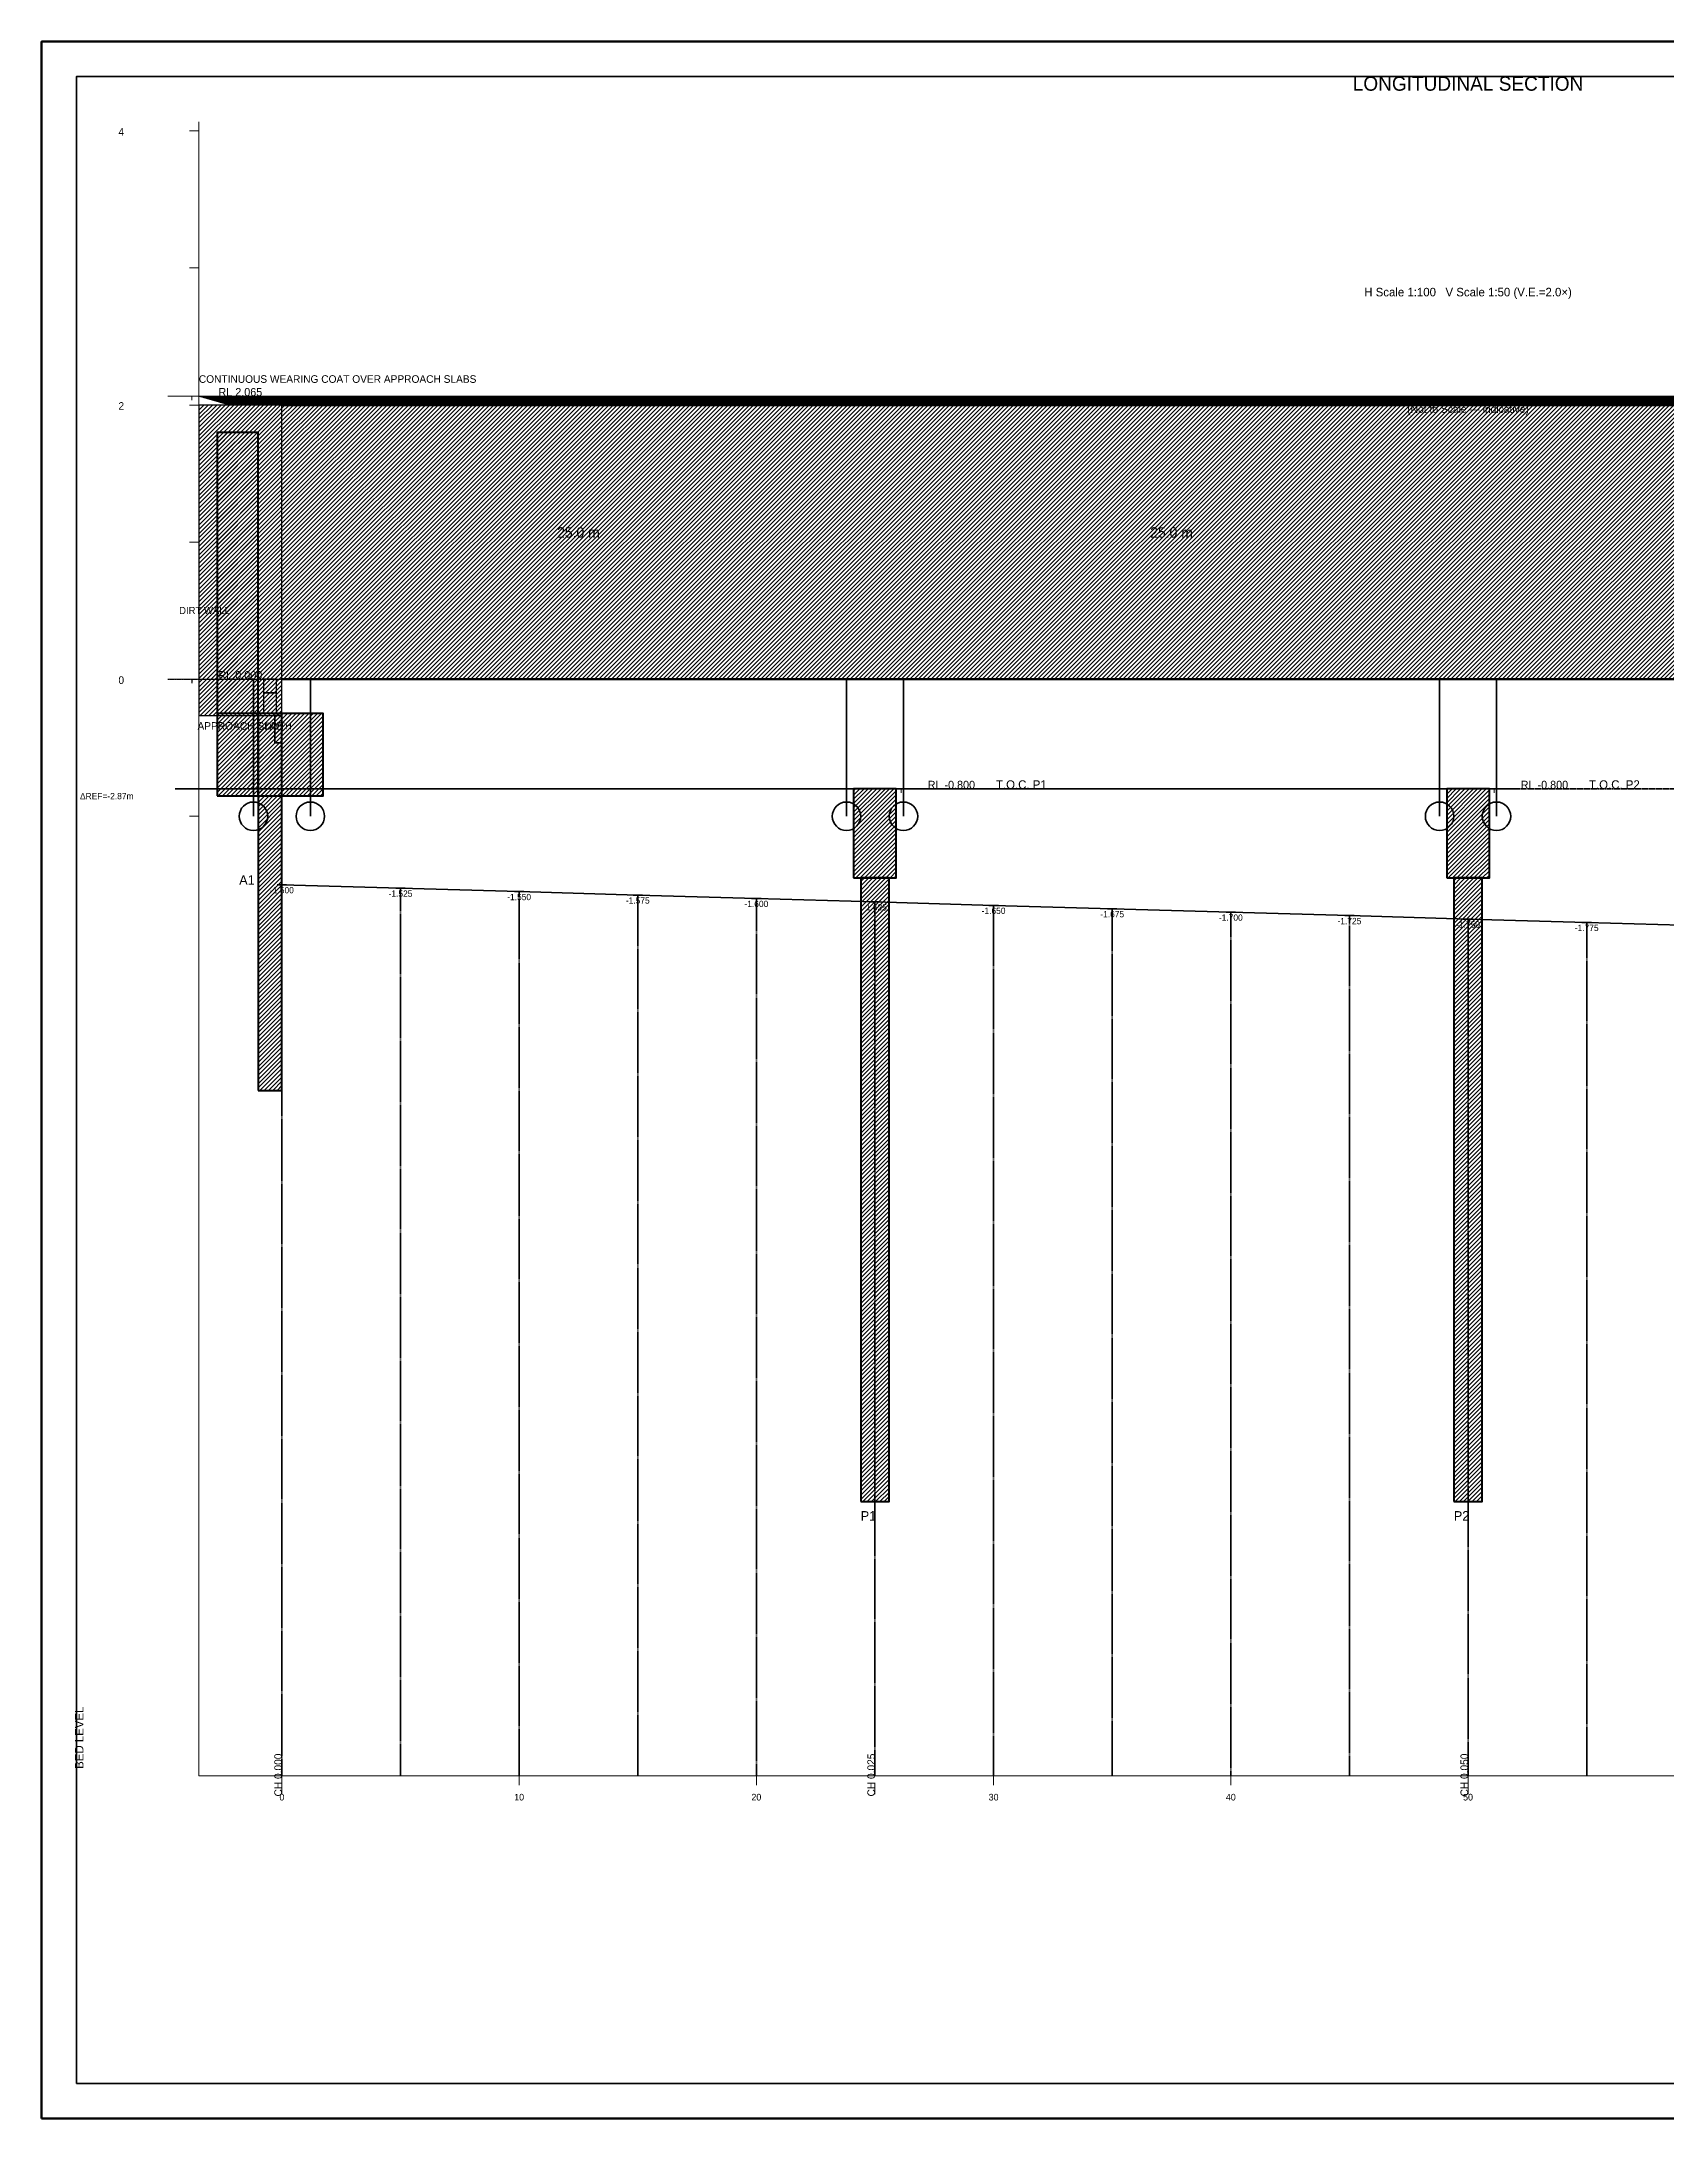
# Model space of a CAD drawing. Header units: metres. Extents: x 0 to 841, y 0 to 594.
# Drawn here: x 0 to 465, y 0 to 594 of the extents above; entities that cross this region are included whole.
import ezdxf
from ezdxf.enums import TextEntityAlignment as Align

# ---------------------------------------------------------------- set-up
doc = ezdxf.new("R2010")
doc.units = ezdxf.units.M
doc.linetypes.add('DASHED', pattern=[0.5, 0.375, -0.125])
doc.linetypes.add('DASHED2', pattern=[0.25, 0.1875, -0.0625])
for name, color, linetype, lineweight in [('ABUT-PROF', 4, 'Continuous', 50), ('BORDER-INNER', 7, 'Continuous', 35), ('BORDER-OUTER', 7, 'Continuous', 70), ('CIVIL-CHAINAGE', 7, 'Continuous', 18), ('CIVIL-GROUND', 3, 'Continuous', 35), ('CIVIL-HFL', 5, 'DASHED', 25), ('CIVIL-LWL', 4, 'DASHED', 18), ('CIVIL-ROAD', 7, 'Continuous', 25), ('CIVIL-SCOUR', 1, 'DASHED2', 18), ('DIM-CHAINAGE', 3, 'Continuous', 18), ('DIM-LEVEL', 3, 'Continuous', 18), ('FOUND-PILE', 4, 'Continuous', 35), ('STRUC-HATCHING', 8, 'Continuous', 18), ('STRUC-SECTION', 2, 'Continuous', 35), ('SUB-ABUT', 3, 'Continuous', 35), ('SUB-BEARING', 5, 'Continuous', 25), ('SUB-DIRT-WALL', 3, 'Continuous', 35), ('SUB-PIER', 2, 'Continuous', 35), ('SUPER-DECK', 2, 'Continuous', 50), ('SUPER-WEARING', 8, 'Continuous', 25), ('TEXT-GENERAL', 7, 'Continuous', 18), ('TEXT-HEADER', 7, 'Continuous', 25), ('TEXT-LEVEL', 5, 'Continuous', 18), ('TEXT-SPEC', 7, 'Continuous', 13)]:
    doc.layers.add(name, color=color, linetype=linetype, lineweight=lineweight)

msp = doc.modelspace()

# ---------------------------------------------------------------- hatches: boundary and pattern name
at = {"layer": 'STRUC-HATCHING'}
h = msp.add_hatch(dxfattribs=at)
h.set_pattern_fill('ANSI31', scale=0.271402)
h.paths.add_polyline_path([(45, 401.25), (68.75, 401.25), (68.75, 490.04), (45, 490.04)])
h = msp.add_hatch(dxfattribs=at)
h.set_pattern_fill('ANSI31', scale=0.271402)
h.paths.add_polyline_path([(68.75, 411.63), (747.25, 411.63), (747.25, 490.04), (68.75, 490.04)])
h = msp.add_hatch(dxfattribs=at)
h.set_pattern_fill('ANSI31', scale=0.271402)
h.paths.add_polyline_path([(50.2, 378.31), (61.96, 378.31), (61.96, 482.2), (50.2, 482.2)])
h = msp.add_hatch(dxfattribs=at)
h.set_pattern_fill('ANSI31', scale=0.271402)
h.paths.add_polyline_path([(50.2, 378.31), (80.51, 378.31), (80.51, 401.83), (50.2, 401.83)])
h = msp.add_hatch(dxfattribs=at)
h.set_pattern_fill('ANSI31', scale=0.271402)
h.paths.add_polyline_path([(61.96, 294.02), (68.75, 294.02), (68.75, 401.83), (61.96, 401.83)])
h = msp.add_hatch(dxfattribs=at)
h.set_pattern_fill('ANSI31', scale=0.271402)
h.paths.add_polyline_path([(232.27, 354.79), (244.48, 354.79), (244.48, 380.27), (232.27, 380.27)])
h = msp.add_hatch(dxfattribs=at)
h.set_pattern_fill('ANSI31', scale=0.271402)
h.paths.add_polyline_path([(401.89, 354.79), (414.11, 354.79), (414.11, 380.27), (401.89, 380.27)])
h = msp.add_hatch(dxfattribs=at)
h.set_pattern_fill('ANSI31', scale=0.271402)
h.paths.add_polyline_path([(234.3, 176.41), (242.44, 176.41), (242.44, 354.79), (234.3, 354.79)])
h = msp.add_hatch(dxfattribs=at)
h.set_pattern_fill('ANSI31', scale=0.271402)
h.paths.add_polyline_path([(403.93, 176.41), (412.07, 176.41), (412.07, 354.79), (403.93, 354.79)])
at = {"layer": 'SUPER-WEARING'}
h = msp.add_hatch(dxfattribs=at)
h.set_pattern_fill('SOLID')
h.paths.add_polyline_path([(45, 492.59), (771, 492.59), (762.18, 490.04), (53.82, 490.04)])

# ---------------------------------------------------------------- linework, layer by layer
at = {"layer": 'ABUT-PROF', "lineweight": 35}
msp.add_lwpolyline([(66.71, 393.4), (68.75, 393.4), (68.75, 401.25), (66.71, 401.25), (66.71, 393.4)], dxfattribs=at)
at = {"layer": 'BORDER-INNER'}
msp.add_lwpolyline([(10, 10), (831, 10), (831, 584), (10, 584), (10, 10)], dxfattribs=at)
at = {"layer": 'BORDER-OUTER'}
msp.add_lwpolyline([(0, 0), (841, 0), (841, 594), (0, 594), (0, 0)], dxfattribs=at)
at = {"layer": 'CIVIL-CHAINAGE'}
for p, q in [((45, 98), (747.25, 98)), ((68.75, 98), (68.75, 95.29)), ((68.75, 96), (68.75, 92.74)), ((136.6, 98), (136.6, 95.29)), ((204.45, 98), (204.45, 95.29)), ((238.37, 96), (238.37, 92.74)), ((272.3, 98), (272.3, 95.29)), ((340.15, 98), (340.15, 95.29)), ((408, 98), (408, 95.29)), ((408, 96), (408, 92.74))]:
    msp.add_line(p, q, dxfattribs=at)
at = {"layer": 'CIVIL-GROUND', "color": 3}
for p, q in [((67.39, 352.83), (70.1, 352.83)), ((101.32, 351.85), (104.03, 351.85)), ((135.24, 350.87), (137.96, 350.87)), ((169.17, 349.89), (171.88, 349.89)), ((203.09, 348.91), (205.81, 348.91)), ((237.02, 347.93), (239.73, 347.93)), ((270.94, 346.95), (273.66, 346.95)), ((304.87, 345.97), (307.58, 345.97)), ((338.79, 344.99), (341.51, 344.99)), ((372.72, 344.01), (375.43, 344.01)), ((406.64, 343.03), (409.36, 343.03)), ((440.57, 342.05), (443.28, 342.05))]:
    msp.add_line(p, q, dxfattribs=at)
at = {"layer": 'CIVIL-GROUND', "color": 8, "linetype": 'DASHED2'}
for p, q in [((68.75, 352.83), (68.75, 98)), ((102.67, 351.85), (102.67, 98)), ((136.6, 350.87), (136.6, 98)), ((170.52, 349.89), (170.52, 98)), ((204.45, 348.91), (204.45, 98)), ((238.37, 347.93), (238.37, 98)), ((272.3, 346.95), (272.3, 98)), ((306.22, 345.97), (306.22, 98)), ((340.15, 344.99), (340.15, 98)), ((374.07, 344.01), (374.07, 98)), ((408, 343.03), (408, 98)), ((441.93, 342.05), (441.93, 98))]:
    msp.add_line(p, q, dxfattribs=at)
at = {"layer": 'CIVIL-GROUND', "color": 3}
msp.add_lwpolyline([(68.75, 352.83), (102.67, 351.85), (136.6, 350.87), (170.52, 349.89), (204.45, 348.91), (238.37, 347.93), (272.3, 346.95), (306.22, 345.97), (340.15, 344.99), (374.07, 344.01), (408, 343.03), (441.93, 342.05), (475.85, 341.07), (509.78, 340.09), (543.7, 339.11), (577.63, 338.13), (611.55, 337.15), (645.48, 336.17), (679.4, 335.19), (713.33, 334.21), (747.25, 333.23)], dxfattribs=at)
at = {"layer": 'CIVIL-HFL'}
for p, q in [((36.08, 411.63), (49.92, 411.63)), ((43, 411.63), (43, 410.48))]:
    msp.add_line(p, q, dxfattribs=at)
at = {"layer": 'CIVIL-HFL', "color": 5}
msp.add_line((45, 411.63), (747.25, 411.63), dxfattribs=at)
at = {"layer": 'CIVIL-LWL'}
for p, q in [((36.08, 411.63), (49.92, 411.63)), ((43, 411.63), (43, 410.48))]:
    msp.add_line(p, q, dxfattribs=at)
at = {"layer": 'CIVIL-LWL', "color": 4}
msp.add_line((45, 411.63), (747.25, 411.63), dxfattribs=at)
at = {"layer": 'CIVIL-ROAD', "lineweight": 25}
msp.add_lwpolyline([(45, 401.25), (68.75, 401.25), (68.75, 490.04), (45, 490.04), (45, 401.25)], dxfattribs=at)
at = {"layer": 'CIVIL-SCOUR'}
for p, q in [((36.08, 411.63), (49.92, 411.63)), ((43, 411.63), (43, 410.48))]:
    msp.add_line(p, q, dxfattribs=at)
at = {"layer": 'CIVIL-SCOUR', "color": 1}
msp.add_line((45, 411.63), (747.25, 411.63), dxfattribs=at)
at = {"layer": 'DIM-LEVEL'}
for p, q in [((45, 98), (45, 571)), ((42.29, 568.45), (45, 568.45)), ((42.29, 529.25), (45, 529.25)), ((36.08, 492.59), (49.92, 492.59)), ((42.29, 490.04), (45, 490.04)), ((43, 492.59), (43, 491.44)), ((42.29, 450.84), (45, 450.84)), ((36.08, 411.63), (49.92, 411.63)), ((36.08, 411.63), (49.92, 411.63)), ((39.57, 411.63), (45, 411.63)), ((43, 411.63), (43, 410.48)), ((43, 411.63), (43, 410.48)), ((238.92, 380.27), (252.76, 380.27)), ((245.84, 380.27), (245.84, 379.12)), ((408.54, 380.27), (422.38, 380.27)), ((415.46, 380.27), (415.46, 379.12)), ((42.29, 372.43), (45, 372.43))]:
    msp.add_line(p, q, dxfattribs=at)
at = {"layer": 'FOUND-PILE', "lineweight": 35}
for p, q in [((60.61, 372.43), (60.61, 411.63)), ((76.89, 372.43), (76.89, 411.63)), ((230.23, 372.43), (230.23, 411.63)), ((246.52, 372.43), (246.52, 411.63)), ((399.86, 372.43), (399.86, 411.63)), ((416.14, 372.43), (416.14, 411.63))]:
    msp.add_line(p, q, dxfattribs=at)
at = {"layer": 'FOUND-PILE'}
for centre in [(60.61, 372.43), (76.89, 372.43), (230.23, 372.43), (246.52, 372.43), (399.86, 372.43), (416.14, 372.43)]:
    msp.add_circle(centre, 4.07, dxfattribs=at)
at = {"layer": 'STRUC-SECTION', "color": 8, "linetype": 'DASHED'}
for p in [(253.3, 380.27), (422.93, 380.27), (592.55, 380.27)]:
    msp.add_line(p, (38.21, 380.27), dxfattribs=at)
at = {"layer": 'SUB-ABUT', "lineweight": 30}
msp.add_lwpolyline([(63.49, 401.83), (67.22, 401.83), (67.22, 407.71), (63.49, 407.71), (63.49, 401.83)], dxfattribs=at)
at = {"layer": 'SUB-ABUT', "lineweight": 40}
for points in [[(50.2, 378.31), (80.51, 378.31), (80.51, 401.83), (50.2, 401.83), (50.2, 378.31)], [(61.96, 294.02), (68.75, 294.02), (68.75, 401.83), (61.96, 401.83), (61.96, 294.02)]]:
    msp.add_lwpolyline(points, dxfattribs=at)
at = {"layer": 'SUB-BEARING', "lineweight": 30}
msp.add_lwpolyline([(63.49, 407.71), (67.22, 407.71), (67.22, 411.63), (63.49, 411.63), (63.49, 407.71)], dxfattribs=at)
at = {"layer": 'SUB-DIRT-WALL', "lineweight": 40}
msp.add_lwpolyline([(50.2, 378.31), (61.96, 378.31), (61.96, 482.2), (50.2, 482.2), (50.2, 378.31)], dxfattribs=at)
at = {"layer": 'SUB-PIER', "lineweight": 40}
for points in [[(232.27, 354.79), (244.48, 354.79), (244.48, 380.27), (232.27, 380.27), (232.27, 354.79)], [(401.89, 354.79), (414.11, 354.79), (414.11, 380.27), (401.89, 380.27), (401.89, 354.79)], [(234.3, 176.41), (242.44, 176.41), (242.44, 354.79), (234.3, 354.79), (234.3, 176.41)], [(403.93, 176.41), (412.07, 176.41), (412.07, 354.79), (403.93, 354.79), (403.93, 176.41)]]:
    msp.add_lwpolyline(points, dxfattribs=at)
at = {"layer": 'SUPER-DECK'}
for p, q in [((68.75, 490.04), (747.25, 490.04)), ((68.75, 411.63), (747.25, 411.63))]:
    msp.add_line(p, q, dxfattribs=at)
at = {"layer": 'SUPER-DECK', "lineweight": 25}
msp.add_line((68.75, 411.63), (68.75, 490.04), dxfattribs=at)
at = {"layer": 'SUPER-WEARING', "lineweight": 25}
msp.add_lwpolyline([(45, 492.59), (771, 492.59), (762.18, 490.04), (53.82, 490.04), (45, 492.59)], dxfattribs=at)

# ---------------------------------------------------------------- texts
at = {"layer": 'DIM-CHAINAGE'}
for s, p in [('CH 0.000', (68.75, 92.09)), ('CH 0.025', (238.37, 92.09)), ('CH 0.050', (408, 92.09))]:
    msp.add_text(s, height=2.171, rotation=90, dxfattribs=at).set_placement(p)
at = {"layer": 'TEXT-GENERAL'}
for p in [(153.56, 452.11), (323.19, 452.11)]:
    msp.add_text('25.0 m', height=2.985, dxfattribs=at).set_placement(p, align=Align.CENTER)
for s, p in [('A1', (56.53, 352.83)), ('P1', (234.3, 170.98)), ('P2', (403.93, 170.98))]:
    msp.add_text(s, height=2.714, dxfattribs=at).set_placement(p)
at = {"layer": 'TEXT-HEADER'}
msp.add_text('LONGITUDINAL SECTION', height=4.071, dxfattribs=at).set_placement((408, 579.93), align=Align.CENTER)
for s, p in [('T.O.C. P1', (272.98, 380.27)), ('T.O.C. P2', (442.6, 380.27))]:
    msp.add_text(s, height=2.443, dxfattribs=at).set_placement(p)
at = {"layer": 'TEXT-LEVEL'}
for s, height, p in [('4', 2.17, (22, 567.09)), ('RL 2.065', 2.307, (50.61, 492.59)), ('2', 2.17, (22, 488.69)), ('0', 2.17, (22, 410.28)), ('RL 0.000', 2.307, (50.61, 411.63)), ('RL 0.000', 2.307, (50.61, 411.63)), ('RL 0.000', 2.307, (50.61, 411.63)), ('RL 0.000', 2.307, (50.61, 411.63)), ('RL 0.000', 2.307, (50.61, 411.63)), ('RL -0.800', 2.307, (253.45, 380.27)), ('RL -0.800', 2.307, (423.08, 380.27))]:
    msp.add_text(s, height=height, dxfattribs=at).set_placement(p)
at = {"layer": 'TEXT-LEVEL', "color": 8}
for s, p in [('-1.500', (68.75, 350.39)), ('-1.525', (102.67, 349.41)), ('-1.550', (136.6, 348.43)), ('-1.575', (170.52, 347.45)), ('-1.600', (204.45, 346.46)), ('-1.625', (238.37, 345.48)), ('-1.650', (272.3, 344.5)), ('-1.675', (306.22, 343.52)), ('-1.700', (340.15, 342.54)), ('-1.725', (374.07, 341.56)), ('-1.750', (408, 340.58)), ('-1.775', (441.93, 339.6))]:
    msp.add_text(s, height=1.8, dxfattribs=at).set_placement(p, align=Align.CENTER)
at = {"layer": 'TEXT-LEVEL'}
msp.add_text('BED LEVEL', height=2.443, rotation=90, dxfattribs=at).set_placement((12, 100))
for s, p in [('0', (68.75, 90.94)), ('10', (136.6, 90.94)), ('20', (204.45, 90.94)), ('30', (272.3, 90.94)), ('40', (340.15, 90.94)), ('50', (408, 90.94))]:
    msp.add_text(s, height=1.9, dxfattribs=at).set_placement(p, align=Align.CENTER)
at = {"layer": 'TEXT-SPEC'}
for s, height, p in [('H Scale 1:100   V Scale 1:50 (V.E.=2.0×)', 2.4426, (408, 521.12)), ('APPROACH SLAB', 2.1712, (56.87, 397.17))]:
    msp.add_text(s, height=height, dxfattribs=at).set_placement(p, align=Align.CENTER)
at = {"layer": 'TEXT-SPEC', "color": 8}
for s, height, p in [('CONTINUOUS WEARING COAT OVER APPROACH SLABS', 2.1712, (45, 496.39)), ('ΔREF=-2.87m', 1.8, (11, 377.29)), ('ΔREF=-2.87m', 1.8, (11, 377.29)), ('ΔREF=-2.87m', 1.8, (11, 377.29))]:
    msp.add_text(s, height=height, dxfattribs=at).set_placement(p)
msp.add_text('(Not to Scale — indicative)', height=2.1984, dxfattribs=at).set_placement((408, 487.8), align=Align.CENTER)
at = {"layer": 'TEXT-SPEC'}
msp.add_text('DIRT WALL', height=2.036, dxfattribs=at).set_placement((39.35, 430.26))
at = {"layer": 'TEXT-SPEC', "color": 4}
msp.add_text('DWTH', height=1.9, dxfattribs=at).set_placement((67.73, 397.32), align=Align.CENTER)

doc.saveas('drawing.dxf')
